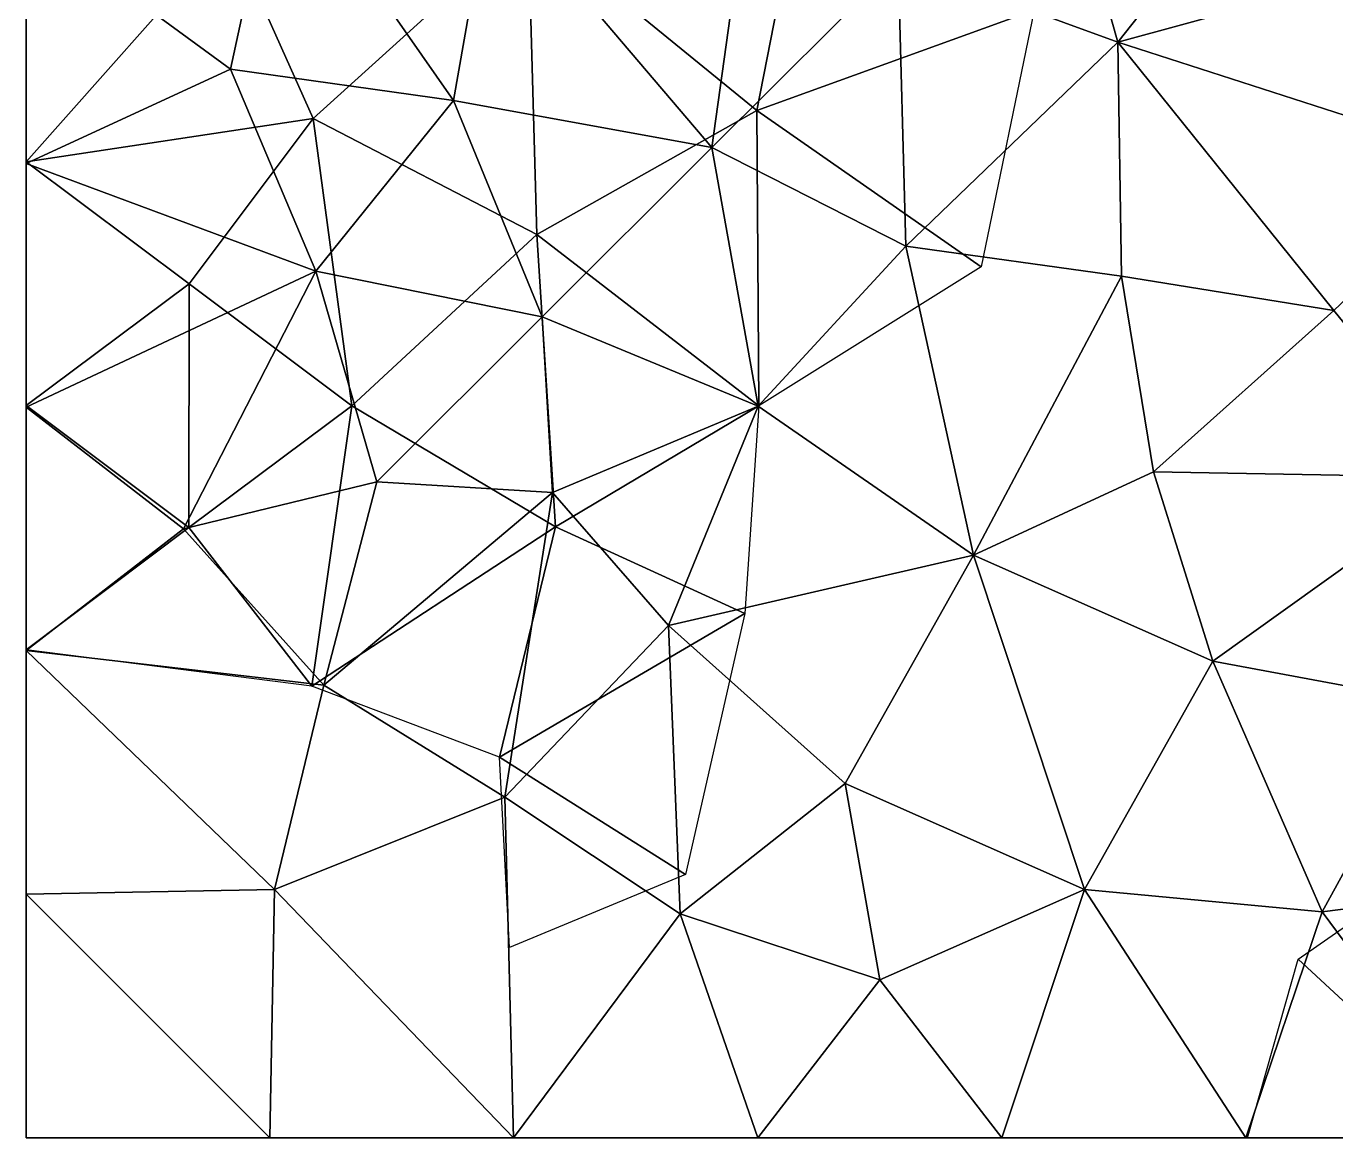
# Model space of a CAD drawing. Extents: x 0 to 12, y 0 to 12.
# Drawn here: x 0 to 4.026, y 0 to 3.418 of the extents above; entities that cross this region are included whole.
import ezdxf

# ---------------------------------------------------------------- set-up
doc = ezdxf.new("R2010")
doc.units = 0
doc.header["$MEASUREMENT"] = 0
doc.layers.add('Faces', color=7, linetype='CONTINUOUS')

msp = doc.modelspace()

# ---------------------------------------------------------------- linework, layer by layer
at = {"layer": 'Faces'}
for points in [[(2.2779, 4.2646), (1.4281, 3.8436), (2.1084, 3.0454)], [(2.6806, 3.6161), (2.2779, 4.2646), (2.1084, 3.0454)], [(2.6806, 3.6161), (3.3562, 3.3687), (3.1154, 4.2202)], [(3.1154, 4.2202), (3.3562, 3.3687), (3.8022, 3.9333)], [(1.5435, 3.7326, 12), (2.4155, 4.0219, 12), (2.246, 3.1585, 12)], [(2.246, 3.1585, 12), (2.4155, 4.0219, 12), (3.099, 3.4678, 12)], [(0, 3.7461), (0.6282, 3.2862), (0.775, 3.9622)], [(0.775, 3.9622), (0.6282, 3.2862), (1.3133, 3.1899)], [(1.3133, 3.1899), (1.4281, 3.8436), (0.775, 3.9622)], [(0, 3.5752, 1.4413), (0, 3.9209, 2.2688), (0, 3.2865, 2.4578)], [(3.3562, 3.3687), (4.4029, 3.6546), (3.8022, 3.9333)], [(0, 3.633, 5.8328), (0, 3.2397, 5.1791), (0, 3.8879, 5.2636)], [(2.1084, 3.0454), (1.4281, 3.8436), (1.3133, 3.1899)], [(0, 3.8194, 10.4631), (0, 3.6447, 11.2606), (0, 3.0513, 10.8068)], [(0, 3.8194, 10.4631), (0, 3.2376, 10.1931), (0, 3.7847, 9.2575)], [(0, 3.0513, 10.8068), (0, 3.2376, 10.1931), (0, 3.8194, 10.4631)], [(0, 3.1567, 6.428), (0, 3.633, 5.8328), (0, 3.8099, 6.4309)], [(0, 3.8099, 6.4309), (0, 3.5483, 7.1507), (0, 3.1567, 6.428)], [(0, 2.8852, 8.8779), (0, 3.7847, 9.2575), (0, 3.043, 9.5819)], [(0, 3.4997, 8.4998), (0, 3.7847, 9.2575), (0, 2.8852, 8.8779)], [(0, 3.7847, 9.2575), (0, 3.2376, 10.1931), (0, 3.043, 9.5819)], [(0, 3.7508, 12), (0.6261, 3.7078, 12), (0, 3.0007, 12)], [(0, 3.7508, 12), (0, 3.1185, 11.3338), (0, 3.6447, 11.2606)], [(0, 3.0007, 12), (0, 3.1185, 11.3338), (0, 3.7508, 12)], [(0, 2.9963), (0.6282, 3.2862), (0, 3.7461)], [(0, 3.7461), (0, 3.6986, 0.6685), (0, 2.9963)], [(0, 3.0007, 12), (0.6261, 3.7078, 12), (0.8818, 3.1347, 12)], [(0.8818, 3.1347, 12), (0.6261, 3.7078, 12), (1.5435, 3.7326, 12)], [(1.5435, 3.7326, 12), (1.5703, 2.7778, 12), (0.8818, 3.1347, 12)], [(2.246, 3.1585, 12), (1.5703, 2.7778, 12), (1.5435, 3.7326, 12)], [(0, 3.0452, 0.8172), (0, 3.6986, 0.6685), (0, 3.5752, 1.4413)], [(0, 2.9963), (0, 3.6986, 0.6685), (0, 3.0452, 0.8172)], [(0, 2.9134, 8.2353), (0, 3.689, 7.9036), (0, 3.4997, 8.4998)], [(0, 2.9134, 8.2353), (0, 3.1485, 7.615), (0, 3.689, 7.9036)], [(0, 3.689, 7.9036), (0, 3.1485, 7.615), (0, 3.5483, 7.1507)], [(0, 3.6447, 11.2606), (0, 3.1185, 11.3338), (0, 3.0513, 10.8068)], [(0, 3.0107, 5.7913), (0, 3.633, 5.8328), (0, 3.1567, 6.428)], [(0, 3.0107, 5.7913), (0, 3.2397, 5.1791), (0, 3.633, 5.8328)], [(4.5002, 2.9997), (4.4029, 3.6546), (3.3562, 3.3687)], [(2.1084, 3.0454), (2.7046, 2.7416), (2.6806, 3.6161)], [(2.7046, 2.7416), (3.3562, 3.3687), (2.6806, 3.6161)], [(0, 3.2865, 2.4578), (0, 2.7774, 1.6254), (0, 3.5752, 1.4413)], [(0, 3.5752, 1.4413), (0, 2.7774, 1.6254), (0, 3.0452, 0.8172)], [(0, 3.5483, 7.1507), (0, 3.0502, 6.9532), (0, 3.1567, 6.428)], [(0, 3.1485, 7.615), (0, 3.0502, 6.9532), (0, 3.5483, 7.1507)], [(0, 2.8852, 8.8779), (0, 2.9134, 8.2353), (0, 3.4997, 8.4998)], [(3.099, 3.4678, 12), (2.9362, 2.6781, 12), (2.246, 3.1585, 12)], [(3.3673, 2.6492), (3.3562, 3.3687), (2.7046, 2.7416)], [(4.0204, 2.5442), (3.3562, 3.3687), (3.3673, 2.6492)], [(4.5002, 2.9997), (3.3562, 3.3687), (4.0204, 2.5442)], [(0, 2.2502, 2.2517), (0, 2.7774, 1.6254), (0, 3.2865, 2.4578)], [(0, 3.2865, 2.4578), (0, 2.6837, 2.7806), (0, 2.2502, 2.2517)], [(0, 2.9963), (0.8902, 2.665), (0.6282, 3.2862)], [(0.6282, 3.2862), (0.8902, 2.665), (1.3133, 3.1899)], [(0, 2.5868, 5.1505), (0, 3.2397, 5.1791), (0, 3.0107, 5.7913)], [(0, 3.0513, 10.8068), (0, 2.5238, 10.3115), (0, 3.2376, 10.1931)], [(0, 3.2376, 10.1931), (0, 2.5784, 9.8009), (0, 3.043, 9.5819)], [(0, 2.5238, 10.3115), (0, 2.5784, 9.8009), (0, 3.2376, 10.1931)], [(1.3133, 3.1899), (0.8902, 2.665), (1.5865, 2.525)], [(1.3133, 3.1899), (1.5865, 2.525), (2.1084, 3.0454)], [(0, 2.3684, 6.0521), (0, 3.1567, 6.428), (0, 2.57, 6.7153)], [(0, 3.1567, 6.428), (0, 3.0502, 6.9532), (0, 2.57, 6.7153)], [(0, 3.0107, 5.7913), (0, 3.1567, 6.428), (0, 2.3684, 6.0521)], [(0, 2.5432, 7.7093), (0, 3.1485, 7.615), (0, 2.9134, 8.2353)], [(0, 2.5432, 7.7093), (0, 3.0502, 6.9532), (0, 3.1485, 7.615)], [(2.2522, 2.2512, 12), (1.5703, 2.7778, 12), (2.246, 3.1585, 12)], [(2.246, 3.1585, 12), (2.9362, 2.6781, 12), (2.2522, 2.2512, 12)], [(0.8818, 3.1347, 12), (0.5009, 2.6261, 12), (0, 3.0007, 12)], [(0, 3.0513, 10.8068), (0, 3.1185, 11.3338), (0, 2.6261, 11.5331)], [(0, 2.6261, 11.5331), (0, 3.1185, 11.3338), (0, 3.0007, 12)], [(1.0012, 2.2509, 12), (0.5009, 2.6261, 12), (0.8818, 3.1347, 12)], [(0.8818, 3.1347, 12), (1.5703, 2.7778, 12), (1.0012, 2.2509, 12)], [(0, 2.2509, 11.0667), (0, 3.0513, 10.8068), (0, 2.6261, 11.5331)], [(0, 2.2509, 11.0667), (0, 2.5238, 10.3115), (0, 3.0513, 10.8068)], [(0, 2.143, 7.2011), (0, 3.0502, 6.9532), (0, 2.5432, 7.7093)], [(0, 2.57, 6.7153), (0, 3.0502, 6.9532), (0, 2.143, 7.2011)], [(0, 3.0452, 0.8172), (0, 2.2471), (0, 2.9963)], [(0, 3.0452, 0.8172), (0, 2.2475, 1.0013), (0, 2.2471)], [(0, 3.0452, 0.8172), (0, 2.7774, 1.6254), (0, 2.2475, 1.0013)], [(0, 3.043, 9.5819), (0, 2.3439, 9.344), (0, 2.8852, 8.8779)], [(0, 3.043, 9.5819), (0, 2.5784, 9.8009), (0, 2.3439, 9.344)], [(2.1084, 3.0454), (1.5865, 2.525), (2.2507, 2.2499)], [(2.2507, 2.2499), (2.7046, 2.7416), (2.1084, 3.0454)], [(0, 2.3684, 6.0521), (0, 2.5868, 5.1505), (0, 3.0107, 5.7913)], [(0, 2.2515, 12), (0, 2.6261, 11.5331), (0, 3.0007, 12)], [(0, 3.0007, 12), (0.5009, 2.6261, 12), (0, 2.2515, 12)], [(0, 2.2471), (0.8902, 2.665), (0, 2.9963)], [(4.5002, 2.9997), (4.0204, 2.5442), (4.4375, 2.0308)], [(0, 2.5432, 7.7093), (0, 2.9134, 8.2353), (0, 2.2028, 8.6437)], [(0, 2.2028, 8.6437), (0, 2.9134, 8.2353), (0, 2.8852, 8.8779)], [(0, 2.8852, 8.8779), (0, 2.3439, 9.344), (0, 2.2028, 8.6437)], [(0, 1.916, 1.6272), (0, 2.7774, 1.6254), (0, 2.2502, 2.2517)], [(0, 2.2475, 1.0013), (0, 2.7774, 1.6254), (0, 1.916, 1.6272)], [(1.0012, 2.2509, 12), (1.5703, 2.7778, 12), (1.6268, 1.8783, 12)], [(1.6268, 1.8783, 12), (1.5703, 2.7778, 12), (2.2522, 2.2512, 12)], [(2.9122, 1.7913), (2.7046, 2.7416), (2.2507, 2.2499)], [(3.3673, 2.6492), (2.7046, 2.7416), (2.9122, 1.7913)], [(0, 2.6837, 2.7806), (0, 1.8241, 2.6107), (0, 2.2502, 2.2517)], [(0, 2.2471), (0.4835, 1.8728), (0.8902, 2.665)], [(0.8902, 2.665), (0.4835, 1.8728), (1.0776, 2.0174)], [(1.5865, 2.525), (0.8902, 2.665), (1.0776, 2.0174)], [(0, 2.2515, 12), (0.5009, 2.6261, 12), (0.5004, 1.8762, 12)], [(0, 2.2509, 11.0667), (0, 2.6261, 11.5331), (0, 2.2515, 12)], [(0.5004, 1.8762, 12), (0.5009, 2.6261, 12), (1.0012, 2.2509, 12)], [(2.9122, 1.7913), (3.4657, 2.0474), (3.3673, 2.6492)], [(3.3673, 2.6492), (3.4657, 2.0474), (4.0204, 2.5442)], [(0, 1.7465, 5.7458), (0, 2.5868, 5.1505), (0, 2.3684, 6.0521)], [(0, 1.9592, 4.7071), (0, 2.5868, 5.1505), (0, 1.7465, 5.7458)], [(0, 1.9172, 9.9169), (0, 2.5784, 9.8009), (0, 2.5238, 10.3115)], [(0, 2.3439, 9.344), (0, 2.5784, 9.8009), (0, 1.9172, 9.9169)], [(0, 2.57, 6.7153), (0, 1.8406, 6.5748), (0, 2.3684, 6.0521)], [(0, 2.57, 6.7153), (0, 2.143, 7.2011), (0, 1.8406, 6.5748)], [(0, 1.5706, 7.5022), (0, 2.143, 7.2011), (0, 2.5432, 7.7093)], [(0, 2.2028, 8.6437), (0, 1.652, 8.2029), (0, 2.5432, 7.7093)], [(0, 2.5432, 7.7093), (0, 1.652, 8.2029), (0, 1.5706, 7.5022)], [(4.0204, 2.5442), (3.4657, 2.0474), (4.4375, 2.0308)], [(0, 1.9172, 9.9169), (0, 2.5238, 10.3115), (0, 1.7797, 10.5801)], [(0, 1.7797, 10.5801), (0, 2.5238, 10.3115), (0, 2.2509, 11.0667)], [(1.0776, 2.0174), (1.6185, 1.984), (1.5865, 2.525)], [(1.5865, 2.525), (1.6185, 1.984), (2.2507, 2.2499)], [(0, 2.3684, 6.0521), (0, 1.8406, 6.5748), (0, 1.7465, 5.7458)], [(0, 2.2028, 8.6437), (0, 2.3439, 9.344), (0, 1.4847, 9.2585)], [(0, 1.4847, 9.2585), (0, 2.3439, 9.344), (0, 1.9172, 9.9169)], [(0, 2.2515, 12), (0, 1.588, 11.302), (0, 2.2509, 11.0667)], [(0, 2.2515, 12), (0.5004, 1.8762, 12), (0, 1.501, 12)], [(0, 1.501, 12), (0, 1.588, 11.302), (0, 2.2515, 12)], [(0, 1.588, 11.302), (0, 1.7797, 10.5801), (0, 2.2509, 11.0667)], [(0, 1.8241, 2.6107), (0, 1.6081, 2.0945), (0, 2.2502, 2.2517)], [(0, 2.2502, 2.2517), (0, 1.6081, 2.0945), (0, 1.916, 1.6272)], [(0, 1.4342, 0.8288), (0, 1.9287, 0.5008), (0, 2.2475, 1.0013)], [(0, 2.2475, 1.0013), (0, 1.9287, 0.5008), (0, 2.2471)], [(0, 2.2475, 1.0013), (0, 1.916, 1.6272), (0, 1.4342, 0.8288)], [(0, 2.2471), (0, 1.9287, 0.5008), (0, 1.4986)], [(0, 1.4986), (0.4835, 1.8728), (0, 2.2471)], [(1.0012, 2.2509, 12), (0.8781, 1.3887, 12), (0.5004, 1.8762, 12)], [(1.6268, 1.8783, 12), (0.8781, 1.3887, 12), (1.0012, 2.2509, 12)], [(2.2507, 2.2499), (1.6185, 1.984), (1.9743, 1.5752)], [(2.2522, 2.2512, 12), (2.2096, 1.6119, 12), (1.6268, 1.8783, 12)], [(2.2507, 2.2499), (1.9743, 1.5752), (2.9122, 1.7913)], [(0, 1.4847, 9.2585), (0, 1.652, 8.2029), (0, 2.2028, 8.6437)], [(0, 1.259, 7.0369), (0, 2.143, 7.2011), (0, 1.5706, 7.5022)], [(0, 1.8406, 6.5748), (0, 2.143, 7.2011), (0, 1.259, 7.0369)], [(0.4835, 1.8728), (0.9152, 1.3915), (1.0776, 2.0174)], [(0.9152, 1.3915), (1.6185, 1.984), (1.0776, 2.0174)], [(3.6482, 1.4654), (3.4657, 2.0474), (2.9122, 1.7913)], [(4.4375, 2.0308), (3.4657, 2.0474), (3.6482, 1.4654)], [(3.6482, 1.4654), (4.3369, 1.3376), (4.4375, 2.0308)], [(1.4716, 1.047), (1.6185, 1.984), (0.9152, 1.3915)], [(1.9743, 1.5752), (1.6185, 1.984), (1.4716, 1.047)], [(0, 1.7465, 5.7458), (0, 1.4463, 5.1432), (0, 1.9592, 4.7071)], [(0, 1.9592, 4.7071), (0, 1.4463, 5.1432), (0, 0.8738, 4.3743)], [(0, 1.4986), (0, 1.9287, 0.5008), (0, 1.4342, 0.8288)], [(0, 1.3029, 10.1522), (0, 1.4847, 9.2585), (0, 1.9172, 9.9169)], [(0, 1.7797, 10.5801), (0, 1.3029, 10.1522), (0, 1.9172, 9.9169)], [(0, 1.4342, 0.8288), (0, 1.916, 1.6272), (0, 1.2077, 1.6288)], [(0, 1.916, 1.6272), (0, 1.6081, 2.0945), (0, 1.2077, 1.6288)], [(0.5004, 1.8762, 12), (0.8781, 1.3887, 12), (0, 1.501, 12)], [(0, 1.4986), (0.9152, 1.3915), (0.4835, 1.8728)], [(1.4551, 1.1707, 12), (0.8781, 1.3887, 12), (1.6268, 1.8783, 12)], [(1.6268, 1.8783, 12), (2.2096, 1.6119, 12), (1.4551, 1.1707, 12)], [(0, 0.9733, 6.5554), (0, 1.8406, 6.5748), (0, 1.259, 7.0369)], [(0, 1.2515, 6.047), (0, 1.8406, 6.5748), (0, 0.9733, 6.5554)], [(0, 1.7465, 5.7458), (0, 1.8406, 6.5748), (0, 1.2515, 6.047)], [(0, 1.2743, 2.7011), (0, 1.6081, 2.0945), (0, 1.8241, 2.6107)], [(2.9122, 1.7913), (1.9743, 1.5752), (2.5181, 1.0894)], [(3.2541, 0.7635), (2.9122, 1.7913), (2.5181, 1.0894)], [(3.6482, 1.4654), (2.9122, 1.7913), (3.2541, 0.7635)], [(0, 1.7465, 5.7458), (0, 1.0384, 5.6371), (0, 1.4463, 5.1432)], [(0, 1.2515, 6.047), (0, 1.0384, 5.6371), (0, 1.7465, 5.7458)], [(0, 1.652, 8.2029), (0, 1.1943, 7.901), (0, 1.5706, 7.5022)], [(0, 1.0639, 8.5924), (0, 1.652, 8.2029), (0, 1.4847, 9.2585)], [(0, 1.0639, 8.5924), (0, 1.1943, 7.901), (0, 1.652, 8.2029)], [(1.4551, 1.1707, 12), (2.2096, 1.6119, 12), (2.0272, 0.8092, 12)], [(0, 1.0546, 2.1765), (0, 1.6081, 2.0945), (0, 1.2743, 2.7011)], [(0, 1.2077, 1.6288), (0, 1.6081, 2.0945), (0, 1.0546, 2.1765)], [(0, 0.7854, 7.3357), (0, 1.259, 7.0369), (0, 1.5706, 7.5022)], [(0, 1.5706, 7.5022), (0, 1.1943, 7.901), (0, 0.7854, 7.3357)], [(2.0103, 0.6886), (1.9743, 1.5752), (1.4716, 1.047)], [(2.5181, 1.0894), (1.9743, 1.5752), (2.0103, 0.6886)], [(0, 0.7492), (0, 1.4986), (0, 1.4342, 0.8288)], [(0, 0.7492), (0.7631, 0.7631), (0, 1.4986)], [(0.7631, 0.7631), (0.9152, 1.3915), (0, 1.4986)], [(0, 0.6445, 9.0895), (0, 1.4847, 9.2585), (0, 0.8391, 9.7101)], [(0, 0.8391, 9.7101), (0, 1.4847, 9.2585), (0, 1.3029, 10.1522)], [(0, 1.0639, 8.5924), (0, 1.4847, 9.2585), (0, 0.6445, 9.0895)], [(3.2541, 0.7635), (3.9842, 0.6947), (3.6482, 1.4654)], [(3.6482, 1.4654), (3.9842, 0.6947), (4.3369, 1.3376)], [(0, 0.8738, 4.3743), (0, 1.4463, 5.1432), (0, 0.7821, 5.2529)], [(0, 1.4463, 5.1432), (0, 1.0384, 5.6371), (0, 0.7821, 5.2529)], [(0, 1.2077, 1.6288), (0, 0.6489, 1.1367), (0, 1.4342, 0.8288)], [(0, 1.4342, 0.8288), (0, 0.5551, 0.5557), (0, 0.7492)], [(0, 0.6489, 1.1367), (0, 0.5551, 0.5557), (0, 1.4342, 0.8288)], [(1.4716, 1.047), (0.9152, 1.3915), (0.7631, 0.7631)], [(4.3369, 1.3376), (3.9842, 0.6947), (4.7818, 0.7966)], [(0, 0.7496, 3.3779), (0, 0.6074, 2.7258), (0, 1.2743, 2.7011)], [(0, 0.6074, 2.7258), (0, 1.0546, 2.1765), (0, 1.2743, 2.7011)], [(0, 0.5285, 6.861), (0, 1.259, 7.0369), (0, 0.7854, 7.3357)], [(0, 0.9733, 6.5554), (0, 1.259, 7.0369), (0, 0.5285, 6.861)], [(0, 0.6834, 5.9326), (0, 1.2515, 6.047), (0, 0.9733, 6.5554)], [(0, 0.6834, 5.9326), (0, 1.0384, 5.6371), (0, 1.2515, 6.047)], [(0, 1.2077, 1.6288), (0, 1.0546, 2.1765), (0, 0.571, 1.8772)], [(0, 0.571, 1.8772), (0, 0.6489, 1.1367), (0, 1.2077, 1.6288)], [(0, 0.6597, 8.0227), (0, 1.1943, 7.901), (0, 1.0639, 8.5924)], [(0, 0.7854, 7.3357), (0, 1.1943, 7.901), (0, 0.6597, 8.0227)], [(2.0272, 0.8092, 12), (1.4857, 0.5856, 12), (1.4551, 1.1707, 12)], [(2.5181, 1.0894), (2.0103, 0.6886), (2.6245, 0.4854)], [(2.5181, 1.0894), (2.6245, 0.4854), (3.2541, 0.7635)], [(0, 0.6445, 9.0895), (0, 0.6597, 8.0227), (0, 1.0639, 8.5924)], [(0, 0.571, 1.8772), (0, 1.0546, 2.1765), (0, 0.6074, 2.7258)], [(1.4716, 1.047), (0.7631, 0.7631), (1.4986, 0)], [(1.4986, 0), (2.0103, 0.6886), (1.4716, 1.047)], [(0, 0.7821, 5.2529), (0, 1.0384, 5.6371), (0, 0.6834, 5.9326)], [(0, 0, 3.7533), (0, 0.9804, 3.8551), (0, 0.8738, 4.3743)], [(0, 0.7496, 3.3779), (0, 0.9804, 3.8551), (0, 0, 3.7533)], [(0, 0.9733, 6.5554), (0, 0.5285, 6.861), (0, 0.6834, 5.9326)], [(0, 0, 3.7533), (0, 0.8738, 4.3743), (0, 0, 4.5035)], [(0, 0.8738, 4.3743), (0, 0.3907, 4.8785), (0, 0, 4.5035)], [(0, 0.7821, 5.2529), (0, 0.3907, 4.8785), (0, 0.8738, 4.3743)], [(4.5044, 0, 12), (3.911, 0.5495, 12), (4.3795, 0.8767, 12)], [(0, 0, 7.5008), (0, 0.5285, 6.861), (0, 0.7854, 7.3357)], [(0, 0.7854, 7.3357), (0, 0.6597, 8.0227), (0, 0, 7.5008)], [(0, 0.7821, 5.2529), (0, 0.6834, 5.9326), (0, 0, 5.2536)], [(0, 0, 5.2536), (0, 0.3907, 4.8785), (0, 0.7821, 5.2529)], [(4.7818, 0.7966), (3.9842, 0.6947), (4.4998, 0)], [(0.7492, 0), (0.7631, 0.7631), (0, 0.7492)], [(0, 0, 3.0024), (0, 0.7496, 3.3779), (0, 0, 3.7533)], [(0, 0, 3.0024), (0, 0.6074, 2.7258), (0, 0.7496, 3.3779)], [(0, 0.7492), (0, 0.5551, 0.5557), (0, 0)], [(0, 0.7492), (0, 0), (0.7492, 0)], [(1.4986, 0), (0.7631, 0.7631), (0.7492, 0)], [(3.2541, 0.7635), (2.6245, 0.4854), (2.9993, 0)], [(3.7496, 0), (3.2541, 0.7635), (2.9993, 0)], [(3.7496, 0), (3.9842, 0.6947), (3.2541, 0.7635)], [(2.2497, 0), (2.0103, 0.6886), (1.4986, 0)], [(2.6245, 0.4854), (2.0103, 0.6886), (2.2497, 0)], [(4.4998, 0), (3.9842, 0.6947), (3.7496, 0)], [(0, 0, 5.2536), (0, 0.6834, 5.9326), (0, 0, 6.0022)], [(0, 0.6834, 5.9326), (0, 0.5285, 6.861), (0, 0, 6.0022)], [(0, 0, 0.7513), (0, 0.5551, 0.5557), (0, 0.6489, 1.1367)], [(0, 0, 1.1263), (0, 0, 0.7513), (0, 0.6489, 1.1367)], [(0, 0, 1.5017), (0, 0.6489, 1.1367), (0, 0.571, 1.8772)], [(0, 0, 1.5017), (0, 0, 1.1263), (0, 0.6489, 1.1367)], [(0, 0, 2.2526), (0, 0.6074, 2.7258), (0, 0, 3.0024)], [(0, 0, 2.2526), (0, 0.571, 1.8772), (0, 0.6074, 2.7258)], [(0, 0, 1.5017), (0, 0.571, 1.8772), (0, 0, 2.2526)], [(0, 0), (0, 0.5551, 0.5557), (0, 0, 0.7513)], [(0, 0, 6.7515), (0, 0.5285, 6.861), (0, 0, 7.5008)], [(0, 0, 6.0022), (0, 0.5285, 6.861), (0, 0, 6.7515)], [(3.7543, 0, 12), (3.911, 0.5495, 12), (4.5044, 0, 12)], [(2.9993, 0), (2.6245, 0.4854), (2.2497, 0)], [(0, 0, 4.5035), (0, 0.3907, 4.8785), (0, 0, 4.8784)], [(0, 0, 5.2536), (0, 0, 4.8784), (0, 0.3907, 4.8785)], [(0, 0, 3.7533), (0.6394, 0, 3.3779), (0, 0, 3.0024)], [(0.7864, 0, 4.8185), (0, 0, 4.8784), (0, 0, 5.2536)], [(0.6394, 0, 3.3779), (0.581, 0, 2.7452), (0, 0, 3.0024)], [(0, 0, 4.8784), (0.7864, 0, 4.8185), (0, 0, 4.5035)], [(0, 0, 6.0022), (0.537, 0, 5.7415), (0, 0, 5.2536)], [(0, 0, 7.5008), (0.5203, 0, 6.7752), (0, 0, 6.7515)], [(0.8654, 0, 2.177), (0.6541, 0, 1.5556), (0, 0, 2.2526)], [(0, 0, 2.2526), (0.581, 0, 2.7452), (0.8654, 0, 2.177)], [(0.7399, 0, 6.3029), (0.537, 0, 5.7415), (0, 0, 6.0022)], [(0, 0, 6.0022), (0.5203, 0, 6.7752), (0.7399, 0, 6.3029)], [(0, 0, 2.2526), (0.6541, 0, 1.5556), (0, 0, 1.5017)], [(0, 0, 3.0024), (0.581, 0, 2.7452), (0, 0, 2.2526)], [(0, 0, 6.7515), (0.5203, 0, 6.7752), (0, 0, 6.0022)], [(0, 0, 5.2536), (0.537, 0, 5.7415), (0.7864, 0, 4.8185)], [(0.7492, 0), (0, 0), (0, 0, 0.7513)], [(0.6541, 0, 1.5556), (0, 0, 1.1263), (0, 0, 1.5017)], [(0.76, 0, 7.2376), (0.5203, 0, 6.7752), (0, 0, 7.5008)], [(0, 0, 3.7533), (0.9438, 0, 4.0746), (0.6394, 0, 3.3779)], [(0, 0, 4.5035), (0.9438, 0, 4.0746), (0, 0, 3.7533)], [(0.7864, 0, 4.8185), (0.9438, 0, 4.0746), (0, 0, 4.5035)], [(0, 0, 0.7513), (0.6353, 0, 0.9027), (0.7492, 0)], [(0, 0, 1.1263), (0.6353, 0, 0.9027), (0, 0, 0.7513)], [(0.6541, 0, 1.5556), (0.6353, 0, 0.9027), (0, 0, 1.1263)], [(1.4007, 0, 6.7515), (0.5203, 0, 6.7752), (0.76, 0, 7.2376)], [(0.7399, 0, 6.3029), (0.5203, 0, 6.7752), (1.4007, 0, 6.7515)], [(1.1166, 0, 5.5987), (0.537, 0, 5.7415), (0.7399, 0, 6.3029)], [(0.7864, 0, 4.8185), (0.537, 0, 5.7415), (1.1166, 0, 5.5987)], [(0.581, 0, 2.7452), (1.4952, 0, 2.4793), (0.8654, 0, 2.177)], [(1.3489, 0, 3.1625), (1.4952, 0, 2.4793), (0.581, 0, 2.7452)], [(1.3489, 0, 3.1625), (0.581, 0, 2.7452), (0.6394, 0, 3.3779)], [(1.2666, 0, 0.5838), (0.6353, 0, 0.9027), (1.2119, 0, 1.2097)], [(1.2119, 0, 1.2097), (0.6353, 0, 0.9027), (0.6541, 0, 1.5556)], [(0.7492, 0), (0.6353, 0, 0.9027), (1.2666, 0, 0.5838)], [(0.9438, 0, 4.0746), (1.2306, 0, 3.656), (0.6394, 0, 3.3779)], [(0.6394, 0, 3.3779), (1.2306, 0, 3.656), (1.3489, 0, 3.1625)], [(0.8654, 0, 2.177), (1.3442, 0, 1.8028), (0.6541, 0, 1.5556)], [(0.6541, 0, 1.5556), (1.3442, 0, 1.8028), (1.2119, 0, 1.2097)], [(0.7399, 0, 6.3029), (1.3195, 0, 6.1601), (1.1166, 0, 5.5987)], [(1.4007, 0, 6.7515), (1.3195, 0, 6.1601), (0.7399, 0, 6.3029)], [(0.7492, 0), (1.2666, 0, 0.5838), (1.4986, 0)], [(1.1393, 0, 7.9468), (1.6217, 0, 7.426), (0.76, 0, 7.2376)], [(0.76, 0, 7.2376), (1.6217, 0, 7.426), (1.4007, 0, 6.7515)], [(0.7864, 0, 4.8185), (1.3347, 0, 5.0464), (1.5724, 0, 4.5023)], [(1.1166, 0, 5.5987), (1.3347, 0, 5.0464), (0.7864, 0, 4.8185)], [(1.5724, 0, 4.5023), (0.9438, 0, 4.0746), (0.7864, 0, 4.8185)], [(1.4952, 0, 2.4793), (1.3442, 0, 1.8028), (0.8654, 0, 2.177)], [(1.5724, 0, 4.5023), (1.7203, 0, 3.7891), (0.9438, 0, 4.0746)], [(1.7203, 0, 3.7891), (1.2306, 0, 3.656), (0.9438, 0, 4.0746)], [(2.2177, 0, 5.6262), (1.3347, 0, 5.0464), (1.1166, 0, 5.5987)], [(1.1166, 0, 5.5987), (1.3195, 0, 6.1601), (2.2177, 0, 5.6262)], [(1.4669, 0, 8.5443), (1.7056, 0, 8.0249), (1.1393, 0, 7.9468)], [(1.1393, 0, 7.9468), (1.7056, 0, 8.0249), (1.6217, 0, 7.426)], [(1.3442, 0, 1.8028), (1.831, 0, 1.3183), (1.2119, 0, 1.2097)], [(1.2119, 0, 1.2097), (1.831, 0, 1.3183), (1.2666, 0, 0.5838)], [(1.3489, 0, 3.1625), (1.2306, 0, 3.656), (1.7203, 0, 3.7891)], [(1.4986, 0), (1.2666, 0, 0.5838), (1.8742, 0, 0.4241)], [(1.2666, 0, 0.5838), (1.831, 0, 1.3183), (1.8742, 0, 0.4241)], [(2.1473, 0, 6.4344), (1.3195, 0, 6.1601), (1.4007, 0, 6.7515)], [(2.2177, 0, 5.6262), (1.3195, 0, 6.1601), (2.1473, 0, 6.4344)], [(1.5724, 0, 4.5023), (1.3347, 0, 5.0464), (2.2146, 0, 4.8807)], [(2.2146, 0, 4.8807), (1.3347, 0, 5.0464), (2.2177, 0, 5.6262)], [(1.9367, 0, 1.9379), (1.3442, 0, 1.8028), (1.4952, 0, 2.4793)], [(1.9367, 0, 1.9379), (1.831, 0, 1.3183), (1.3442, 0, 1.8028)], [(1.3489, 0, 3.1625), (2.0733, 0, 2.9604), (1.4952, 0, 2.4793)], [(1.7203, 0, 3.7891), (2.0733, 0, 2.9604), (1.3489, 0, 3.1625)], [(1.4007, 0, 6.7515), (1.6217, 0, 7.426), (2.323, 0, 7.3164)], [(2.323, 0, 7.3164), (2.1473, 0, 6.4344), (1.4007, 0, 6.7515)], [(2.1217, 0, 8.7332), (1.7056, 0, 8.0249), (1.4669, 0, 8.5443)], [(1.4952, 0, 2.4793), (2.0733, 0, 2.9604), (1.9367, 0, 1.9379)], [(1.4986, 0), (1.8742, 0, 0.4241), (2.2497, 0)], [(1.5724, 0, 4.5023), (2.1192, 0, 4.3085), (1.7203, 0, 3.7891)], [(2.2146, 0, 4.8807), (2.1192, 0, 4.3085), (1.5724, 0, 4.5023)], [(1.6217, 0, 7.426), (2.2772, 0, 8.0326), (2.323, 0, 7.3164)], [(1.6217, 0, 7.426), (1.7056, 0, 8.0249), (2.2772, 0, 8.0326)], [(2.2772, 0, 8.0326), (1.7056, 0, 8.0249), (2.1217, 0, 8.7332)], [(1.7203, 0, 3.7891), (2.3694, 0, 3.3485), (2.0733, 0, 2.9604)], [(1.7203, 0, 3.7891), (2.1192, 0, 4.3085), (2.4476, 0, 3.8304)], [(2.4476, 0, 3.8304), (2.3694, 0, 3.3485), (1.7203, 0, 3.7891)], [(2.7203, 0, 1.5965), (1.831, 0, 1.3183), (1.9367, 0, 1.9379)], [(1.8742, 0, 0.4241), (1.831, 0, 1.3183), (2.249, 0, 0.8488)], [(2.249, 0, 0.8488), (1.831, 0, 1.3183), (2.7203, 0, 1.5965)], [(2.641, 0, 0.4393), (1.8742, 0, 0.4241), (2.249, 0, 0.8488)], [(2.2497, 0), (1.8742, 0, 0.4241), (2.641, 0, 0.4393)], [(2.5367, 0, 2.6265), (2.6084, 0, 2.1079), (1.9367, 0, 1.9379)], [(1.9367, 0, 1.9379), (2.6084, 0, 2.1079), (2.7203, 0, 1.5965)], [(2.0733, 0, 2.9604), (2.5367, 0, 2.6265), (1.9367, 0, 1.9379)], [(2.3694, 0, 3.3485), (2.5367, 0, 2.6265), (2.0733, 0, 2.9604)], [(2.9567, 0, 4.8094), (2.1192, 0, 4.3085), (2.2146, 0, 4.8807)], [(3.1126, 0, 4.1064), (2.1192, 0, 4.3085), (2.9567, 0, 4.8094)], [(2.4476, 0, 3.8304), (2.1192, 0, 4.3085), (3.1126, 0, 4.1064)], [(2.7488, 0, 9.0553), (2.6126, 0, 8.5489), (2.1217, 0, 8.7332)], [(2.1217, 0, 8.7332), (2.6126, 0, 8.5489), (2.2772, 0, 8.0326)], [(2.9586, 0, 6.4413), (2.1473, 0, 6.4344), (2.323, 0, 7.3164)], [(2.1473, 0, 6.4344), (2.6529, 0, 5.9748), (2.2177, 0, 5.6262)], [(2.9586, 0, 6.4413), (2.6529, 0, 5.9748), (2.1473, 0, 6.4344)], [(2.2146, 0, 4.8807), (2.8456, 0, 5.4516), (2.9567, 0, 4.8094)], [(2.2177, 0, 5.6262), (2.8456, 0, 5.4516), (2.2146, 0, 4.8807)], [(2.2177, 0, 5.6262), (2.6529, 0, 5.9748), (2.8456, 0, 5.4516)], [(3.0657, 0, 0.8148), (2.641, 0, 0.4393), (2.249, 0, 0.8488)], [(2.249, 0, 0.8488), (2.7203, 0, 1.5965), (3.0657, 0, 0.8148)], [(2.2497, 0), (2.641, 0, 0.4393), (2.9993, 0)], [(2.8774, 0, 10.3737), (2.878, 0, 9.7484), (2.2527, 0, 9.749)], [(2.878, 0, 9.7484), (2.7488, 0, 9.0553), (2.2527, 0, 9.749)], [(2.323, 0, 7.3164), (2.2772, 0, 8.0326), (2.9805, 0, 8.1752)], [(2.2772, 0, 8.0326), (2.6126, 0, 8.5489), (2.9805, 0, 8.1752)], [(2.9805, 0, 8.1752), (3.1383, 0, 7.2402), (2.323, 0, 7.3164)], [(2.323, 0, 7.3164), (3.1383, 0, 7.2402), (2.9586, 0, 6.4413)], [(2.806, 0, 3.1302), (2.3694, 0, 3.3485), (2.4476, 0, 3.8304)], [(2.806, 0, 3.1302), (2.5367, 0, 2.6265), (2.3694, 0, 3.3485)], [(3.1126, 0, 4.1064), (2.806, 0, 3.1302), (2.4476, 0, 3.8304)], [(3.0535, 0, 2.3835), (2.6084, 0, 2.1079), (2.5367, 0, 2.6265)], [(3.0535, 0, 2.3835), (2.5367, 0, 2.6265), (2.806, 0, 3.1302)], [(2.7203, 0, 1.5965), (2.6084, 0, 2.1079), (3.0535, 0, 2.3835)], [(3.263, 0, 8.7201), (2.6126, 0, 8.5489), (2.7488, 0, 9.0553)], [(2.9805, 0, 8.1752), (2.6126, 0, 8.5489), (3.263, 0, 8.7201)], [(2.9993, 0), (2.641, 0, 0.4393), (3.0657, 0, 0.8148)], [(3.474, 0, 5.6247), (2.6529, 0, 5.9748), (2.9586, 0, 6.4413)], [(2.8456, 0, 5.4516), (2.6529, 0, 5.9748), (3.474, 0, 5.6247)], [(3.0657, 0, 0.8148), (2.7203, 0, 1.5965), (3.6782, 0, 1.3562)], [(3.6782, 0, 1.3562), (2.7203, 0, 1.5965), (3.0535, 0, 2.3835)], [(3.3782, 0, 9.3731), (2.7488, 0, 9.0553), (2.878, 0, 9.7484)], [(3.3782, 0, 9.3731), (3.263, 0, 8.7201), (2.7488, 0, 9.0553)], [(3.1126, 0, 4.1064), (3.5003, 0, 3.4998), (2.806, 0, 3.1302)], [(2.806, 0, 3.1302), (3.599, 0, 2.8127), (3.0535, 0, 2.3835)], [(3.5003, 0, 3.4998), (3.599, 0, 2.8127), (2.806, 0, 3.1302)], [(2.9567, 0, 4.8094), (2.8456, 0, 5.4516), (3.6562, 0, 4.9373)], [(3.6562, 0, 4.9373), (2.8456, 0, 5.4516), (3.474, 0, 5.6247)], [(3.752, 0, 10.4993), (3.4407, 0, 9.9775), (2.8774, 0, 10.3737)], [(3.752, 0, 10.4993), (2.8774, 0, 10.3737), (3.3794, 0, 11.2502)], [(2.8774, 0, 10.3737), (3.4407, 0, 9.9775), (2.878, 0, 9.7484)], [(2.878, 0, 9.7484), (3.4407, 0, 9.9775), (3.3782, 0, 9.3731)], [(2.9567, 0, 4.8094), (3.7046, 0, 4.2315), (3.1126, 0, 4.1064)], [(3.6562, 0, 4.9373), (3.7046, 0, 4.2315), (2.9567, 0, 4.8094)], [(3.1383, 0, 7.2402), (3.6898, 0, 6.5968), (2.9586, 0, 6.4413)], [(2.9586, 0, 6.4413), (3.6898, 0, 6.5968), (3.474, 0, 5.6247)], [(2.9805, 0, 8.1752), (3.4866, 0, 7.7798), (3.1383, 0, 7.2402)], [(2.9805, 0, 8.1752), (3.263, 0, 8.7201), (3.9284, 0, 8.2458)], [(3.9284, 0, 8.2458), (3.4866, 0, 7.7798), (2.9805, 0, 8.1752)], [(2.9993, 0), (3.7312, 0, 0.679), (3.7496, 0)], [(3.0657, 0, 0.8148), (3.7312, 0, 0.679), (2.9993, 0)], [(3.0535, 0, 2.3835), (3.599, 0, 2.8127), (3.856, 0, 2.1679)], [(3.0535, 0, 2.3835), (3.856, 0, 2.1679), (3.6782, 0, 1.3562)], [(3.6782, 0, 1.3562), (3.7312, 0, 0.679), (3.0657, 0, 0.8148)], [(3.1126, 0, 4.1064), (3.7046, 0, 4.2315), (3.5003, 0, 3.4998)], [(3.9553, 0, 7.2957), (3.6898, 0, 6.5968), (3.1383, 0, 7.2402)], [(3.1383, 0, 7.2402), (3.4866, 0, 7.7798), (3.9553, 0, 7.2957)], [(3.9284, 0, 8.2458), (3.263, 0, 8.7201), (3.8484, 0, 8.9047)], [(3.8484, 0, 8.9047), (3.263, 0, 8.7201), (3.3782, 0, 9.3731)], [(3.4407, 0, 9.9775), (4.0995, 0, 9.7699), (3.3782, 0, 9.3731)], [(3.3782, 0, 9.3731), (4.0995, 0, 9.7699), (3.8484, 0, 8.9047)], [(3.7543, 0, 12), (3.9131, 0, 11.452), (3.3794, 0, 11.2502)], [(3.3794, 0, 11.2502), (3.9131, 0, 11.452), (3.752, 0, 10.4993)], [(3.752, 0, 10.4993), (4.0995, 0, 9.7699), (3.4407, 0, 9.9775)], [(3.474, 0, 5.6247), (4.0771, 0, 5.7319), (3.6562, 0, 4.9373)], [(3.6898, 0, 6.5968), (4.0771, 0, 5.7319), (3.474, 0, 5.6247)], [(3.9553, 0, 7.2957), (3.4866, 0, 7.7798), (3.9284, 0, 8.2458)], [(3.5003, 0, 3.4998), (3.7046, 0, 4.2315), (4.3033, 0, 4.1437)], [(3.5003, 0, 3.4998), (4.2049, 0, 3.1702), (3.599, 0, 2.8127)], [(4.3033, 0, 4.1437), (4.2049, 0, 3.1702), (3.5003, 0, 3.4998)], [(3.599, 0, 2.8127), (4.2049, 0, 3.1702), (4.5804, 0, 2.5752)], [(3.856, 0, 2.1679), (3.599, 0, 2.8127), (4.5804, 0, 2.5752)], [(4.3272, 0, 5.1727), (4.1294, 0, 4.6625), (3.6562, 0, 4.9373)], [(4.1294, 0, 4.6625), (3.7046, 0, 4.2315), (3.6562, 0, 4.9373)], [(3.6562, 0, 4.9373), (4.0771, 0, 5.7319), (4.3272, 0, 5.1727)], [(3.6782, 0, 1.3562), (4.3626, 0, 1.6316), (4.4546, 0, 0.8996)], [(3.856, 0, 2.1679), (4.3626, 0, 1.6316), (3.6782, 0, 1.3562)], [(4.4546, 0, 0.8996), (3.7312, 0, 0.679), (3.6782, 0, 1.3562)], [(4.3638, 0, 6.2732), (4.0771, 0, 5.7319), (3.6898, 0, 6.5968)], [(3.6898, 0, 6.5968), (4.6685, 0, 6.9878), (4.3638, 0, 6.2732)], [(3.9553, 0, 7.2957), (4.6685, 0, 6.9878), (3.6898, 0, 6.5968)], [(4.3033, 0, 4.1437), (3.7046, 0, 4.2315), (4.1294, 0, 4.6625)], [(4.4998, 0), (3.7312, 0, 0.679), (4.4546, 0, 0.8996)], [(3.7496, 0), (3.7312, 0, 0.679), (4.4998, 0)], [(4.3797, 0, 11.1235), (4.3534, 0, 10.5223), (3.752, 0, 10.4993)], [(3.752, 0, 10.4993), (3.9131, 0, 11.452), (4.3797, 0, 11.1235)], [(4.3534, 0, 10.5223), (4.0995, 0, 9.7699), (3.752, 0, 10.4993)], [(4.5044, 0, 12), (3.9131, 0, 11.452), (3.7543, 0, 12)], [(3.9284, 0, 8.2458), (3.8484, 0, 8.9047), (4.505, 0, 9.0014)], [(3.8484, 0, 8.9047), (4.0995, 0, 9.7699), (4.505, 0, 9.0014)], [(4.5804, 0, 2.5752), (4.7585, 0, 2.0372), (3.856, 0, 2.1679)], [(3.856, 0, 2.1679), (4.7585, 0, 2.0372), (4.3626, 0, 1.6316)], [(4.3797, 0, 11.1235), (3.9131, 0, 11.452), (4.5044, 0, 12)], [(5.0699, 0, 8.3462), (3.9284, 0, 8.2458), (4.505, 0, 9.0014)], [(5.0699, 0, 8.3462), (4.5422, 0, 7.7878), (3.9284, 0, 8.2458)], [(3.9284, 0, 8.2458), (4.5422, 0, 7.7878), (3.9553, 0, 7.2957)], [(4.5422, 0, 7.7878), (4.6685, 0, 6.9878), (3.9553, 0, 7.2957)]]:
    msp.add_3dface(points, dxfattribs=at)

doc.saveas('drawing.dxf')
